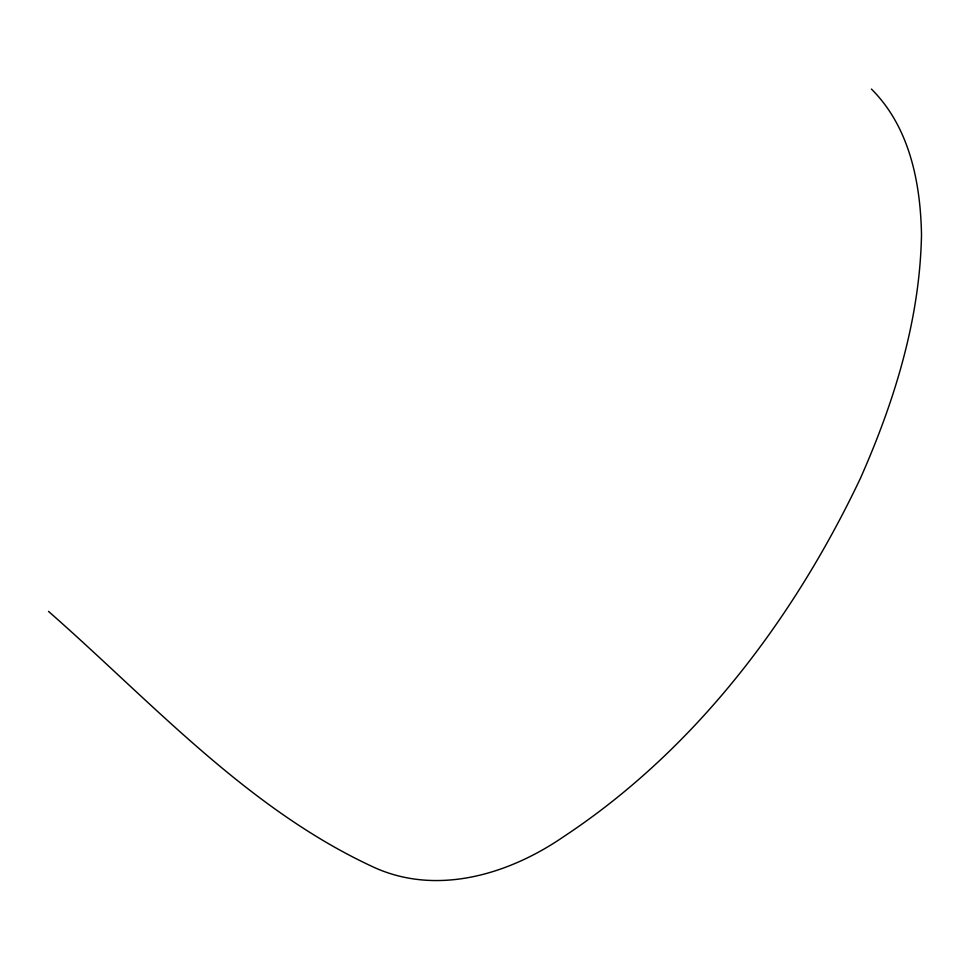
<?xml version="1.0" encoding="UTF-8"?>
<svg xmlns="http://www.w3.org/2000/svg" width="970" height="970" viewBox="0 0 970 970"><rect width="100%" height="100%" fill="white"/><g stroke="black" fill="none" stroke-linecap="round" stroke-linejoin="round"><path stroke-width="1.45" d="M48.5 611.391C151.853 702.122 248.138 809.829 375.245 867.907C437.991 895.734 508.911 874.128 562.879 837.183C694.678 750.319 793.193 619.83 860.378 478.416C894.461 401.41 919.996 319.227 921.5 234.413C920.481 182.518 909.581 126.985 871.412 89.07"/></g></svg>
